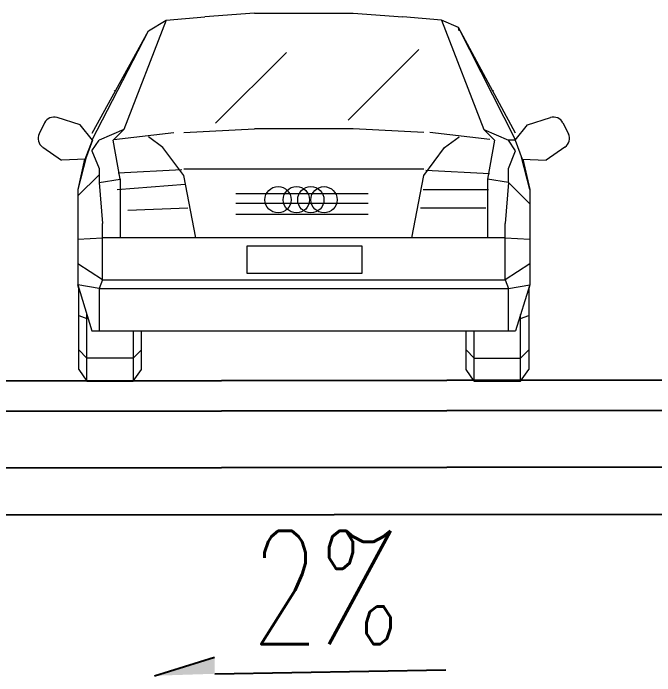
# Model space of a CAD drawing. Extents: x -1568 to -728, y -1287 to -990.
# Drawn here: x -1404.98 to -1387.99, y -1105.01 to -1087.45 of the extents above; entities that cross this region are included whole.
import ezdxf

# ---------------------------------------------------------------- set-up
doc = ezdxf.new("R2010")
doc.units = 0
doc.header["$LTSCALE"] = 5
doc.layers.get('0').update_dxf_attribs({"linetype": 'CONTINUOUS'})
doc.layers.add('文字', color=7, linetype='CONTINUOUS')
doc.layers.add('车人', color=7, linetype='CONTINUOUS', lineweight=9)
doc.styles.get("Standard").update_dxf_attribs({"font": 'simplex1.shx', "width": 0.7, "bigfont": 'hztxt.shx'})

# ---------------------------------------------------------------- blocks, each defined once
blk = doc.blocks.new('mycar')
at = {"layer": '车人', "color": 143}
for p, q in [((-0.7297, 1.9134), (-0.5239, 1.9317)), ((-0.2619, 1.9506), (-0.5239, 1.9317)), ((-0.2619, 1.9506), (0.2619, 1.9506)), ((0.2619, 1.9506), (0.5239, 1.9317)), ((0.7292, 1.9134), (0.5239, 1.9317)), ((-0.7292, 1.9134), (-0.954, 1.3335)), ((-0.823, 1.8568), (-0.7297, 1.9134)), ((0.7292, 1.9134), (0.954, 1.3335)), ((0.819, 1.8757), (0.7292, 1.9134)), ((1.1221, 1.3146), (0.819, 1.8757)), ((1.1216, 1.2789), (0.819, 1.8757)), ((0.823, 1.8568), (0.819, 1.8757)), ((-1.1221, 1.3146), (-0.823, 1.8568)), ((-1.1216, 1.2789), (-0.823, 1.8568)), ((-1.0023, 1.5419), (-1.0046, 1.5373)), ((1.0023, 1.5419), (1.0046, 1.5373)), ((-1.1851, 1.3598), (-1.307, 1.3977)), ((1.1851, 1.3598), (1.307, 1.3977)), ((-1.3734, 1.3693), (-1.4019, 1.3116)), ((-1.1201, 1.2774), (-1.1851, 1.3598)), ((-0.636, 1.319), (-0.2619, 1.3378)), ((0.2619, 1.3378), (-0.2619, 1.3378)), ((0.636, 1.319), (0.2619, 1.3378)), ((1.1201, 1.2774), (1.1851, 1.3598)), ((1.3734, 1.3693), (1.4019, 1.3116)), ((-0.954, 1.3335), (-1.0849, 1.2774)), ((-1.01, 1.2774), (-0.954, 1.3335)), ((-1.0062, 1.2818), (-0.6882, 1.319)), ((0.9853, 1.2818), (0.6673, 1.319)), ((1.01, 1.2774), (0.954, 1.3335)), ((0.954, 1.3335), (1.0849, 1.2774)), ((-1.1578, 1.1772), (-1.1201, 1.2774)), ((-1.1201, 1.2774), (-1.1574, 1.1772)), ((-1.1226, 1.2209), (-1.0849, 1.2774)), ((-0.9728, 1.0715), (-1.01, 1.2774)), ((-0.7461, 1.2397), (-0.823, 1.2958)), ((0.7461, 1.2397), (0.823, 1.2958)), ((1.01, 1.2774), (0.9728, 1.0715)), ((1.1201, 1.2774), (1.0849, 1.2774)), ((1.1221, 1.2209), (1.0849, 1.2774)), ((1.1201, 1.2774), (1.1574, 1.1772)), ((-1.3836, 1.2412), (-1.2843, 1.1727)), ((-0.636, 1.0899), (-0.7461, 1.2397)), ((0.636, 1.0899), (0.7461, 1.2397)), ((1.3836, 1.2412), (1.2843, 1.1727)), ((-1.1226, 1.2209), (-1.0849, 1.1276)), ((1.0849, 1.1276), (1.1221, 1.2209)), ((-1.1574, 1.1772), (-1.2843, 1.1727)), ((-1.1539, 1.1876), (-1.1975, 1.0155)), ((-1.1613, 1.1767), (-1.1975, 1.0155)), ((1.197, 1.0155), (1.1534, 1.1876)), ((1.1574, 1.1772), (1.2843, 1.1727)), ((1.1613, 1.1767), (1.197, 1.0155)), ((-1.0849, 1.1276), (-1.0849, 1.0527)), ((-0.636, 1.126), (0.636, 1.126)), ((1.0849, 1.0527), (1.0849, 1.1276)), ((-1.0849, 1.0941), (-1.1975, 0.982)), ((-0.9832, 1.1042), (-0.6464, 1.1226)), ((-0.5728, 0.7607), (-0.6365, 1.0899)), ((0.5723, 0.7607), (0.636, 1.0899)), ((0.9832, 1.099), (0.6464, 1.1174)), ((-1.0849, 1.0527), (-0.9728, 1.0715)), ((-0.9728, 1.0732), (-0.9728, 0.7607)), ((0.9728, 1.0732), (0.9728, 0.7607)), ((1.0849, 1.0527), (0.9728, 1.0715)), ((-1.0849, 1.0527), (-1.0666, 0.8369)), ((1.0849, 1.0527), (1.0661, 0.8369)), ((1.0849, 1.0527), (1.1975, 0.9406)), ((-1.1975, 1.0155), (-1.1975, 0.5105)), ((1.197, 1.0155), (1.197, 0.5105)), ((-1.0666, 0.5377), (-1.0666, 0.8369)), ((1.0661, 0.5377), (1.0661, 0.8369)), ((-1.1975, 0.7523), (-1.0666, 0.7607)), ((1.0661, 0.7607), (-1.0666, 0.7607)), ((1.0661, 0.7607), (1.197, 0.7523)), ((-1.0666, 0.5377), (-1.1975, 0.6218)), ((1.197, 0.6218), (1.0661, 0.5377)), ((-1.0666, 0.5377), (-1.0849, 0.4916)), ((-1.0666, 0.5377), (1.0661, 0.5377)), ((1.0661, 0.5377), (1.0849, 0.4916)), ((-1.1975, 0.5105), (-1.1226, 0.2669)), ((-1.1921, 0.4896), (-1.1975, 0.5105)), ((-1.1975, 0.5105), (-1.1916, 0.4896)), ((-1.0849, 0.4916), (-1.1975, 0.5105)), ((-1.1921, 0.062), (-1.1921, 0.4926)), ((1.0849, 0.4916), (1.197, 0.5105)), ((1.197, 0.5105), (1.1221, 0.2669)), ((1.197, 0.5105), (1.1916, 0.4896)), ((1.1916, 0.4926), (1.1916, 0.062)), ((1.1921, 0.4896), (1.197, 0.5105)), ((-1.0849, 0.4916), (1.0849, 0.4916)), ((-1.0849, 0.4916), (-1.0849, 0.2669)), ((1.0849, 0.2669), (1.0849, 0.4916)), ((-1.1494, 0), (-1.1494, 0.3537)), ((1.1489, 0), (1.1489, 0.3537)), ((-1.1921, 0.3492), (-1.1494, 0.3324)), ((-1.1425, 0.3324), (-1.1494, 0.3324)), ((1.1489, 0.3324), (1.1425, 0.3324)), ((1.1489, 0.3324), (1.1916, 0.3492)), ((-1.1226, 0.2669), (1.1221, 0.2669)), ((-0.9034, 0.2669), (-0.9034, 0)), ((-0.8607, 0.062), (-0.8607, 0.2669)), ((0.8602, 0.062), (0.8602, 0.2669)), ((0.9034, 0), (0.9034, 0.2669)), ((-1.1921, 0.1672), (-1.1494, 0.1215)), ((-0.8607, 0.1672), (-0.9034, 0.1215)), ((0.8602, 0.1672), (0.9034, 0.1215)), ((1.1916, 0.1672), (1.1489, 0.1215)), ((-0.9034, 0.1215), (-1.1494, 0.1215)), ((0.9034, 0.1215), (1.1489, 0.1215)), ((-1.1921, 0.062), (-1.1494, 0)), ((-0.9034, 0), (-0.8607, 0.062)), ((0.9034, 0), (0.8602, 0.062)), ((1.1489, 0), (1.1916, 0.062)), ((-1.1494, 0), (-0.9034, 0)), ((0.9034, 0), (1.1489, 0))]:
    blk.add_line(p, q, dxfattribs=at)
at = {"layer": '车人', "color": 143, "linetype": 'Continuous'}
for p, q in [((0.2343, 1.384), (0.6094, 1.7581)), ((-0.4671, 1.3678), (-0.0919, 1.7418)), ((-0.9885, 1.0165), (-0.6283, 1.0442)), ((-0.3598, 0.9958), (0.3416, 0.9958)), ((0.6322, 1.0165), (0.9785, 1.0165)), ((-0.9331, 0.906), (-0.6145, 0.9198)), ((-0.3598, 0.9446), (0.3416, 0.9446)), ((0.6183, 0.9198), (0.9646, 0.9198)), ((-0.3598, 0.8849), (0.3416, 0.8849)), ((-0.2995, 0.5708), (-0.2995, 0.7172)), ((-0.2995, 0.7172), (0.3078, 0.7172)), ((0.3078, 0.7172), (0.3078, 0.5708)), ((0.3078, 0.5708), (-0.2995, 0.5708))]:
    blk.add_line(p, q, dxfattribs=at)
at = {"layer": '车人', "color": 143}
for centre in [(-0.1365, 0.9621), (-0.0392, 0.9621), (0.0372, 0.9621), (0.1071, 0.962)]:
    blk.add_circle(centre, 0.0695, dxfattribs=at)
for centre, start, end in [((-1.3235, 1.3446), 72.6944, 153.6733), ((1.3235, 1.3446), 26.3267, 107.3056), ((-1.3521, 1.2869), 153.6733, 235.4221), ((1.3521, 1.2869), 304.5779, 26.3267)]:
    blk.add_arc(centre, 0.0556, start, end, dxfattribs=at)

msp = doc.modelspace()

# ---------------------------------------------------------------- linework, layer by layer
for p, q in [((-1368.2689, -1097.15477), (-1405.68767, -1097.20427)), ((-1368.2689, -1097.95477), (-1405.68922, -1098.00427)), ((-1366.26776, -1099.45642), (-1405.68922, -1099.50427)), ((-1366.26776, -1100.70642), (-1405.68922, -1100.75427))]:
    msp.add_line(p, q)
at = {"layer": '文字', "ltscale": 10}
for p, q in [((-1401.24294, -1105.01004, -0.05458), (-1399.6494, -1104.51465, -0.05458)), ((-1399.64188, -1104.95785, -0.05458), (-1393.52382, -1104.84983, -0.05458))]:
    msp.add_line(p, q, dxfattribs=at)
msp.add_solid([(-1401.24294, -1105.01004, -0.05458), (-1399.6494, -1104.51465, -0.05458), (-1399.64188, -1104.95785, -0.05458)], dxfattribs=at)

# ---------------------------------------------------------------- block references
at = {"xscale": 5, "yscale": 5, "zscale": 5}
msp.add_blockref('mycar', (-1397.28491, -1097.20427), dxfattribs=at)

# ---------------------------------------------------------------- texts
at = {"layer": '文字', "width": 0.7}
msp.add_text('2%', height=3, dxfattribs=at).set_placement((-1398.68163, -1104.17216))

doc.saveas('drawing.dxf')
